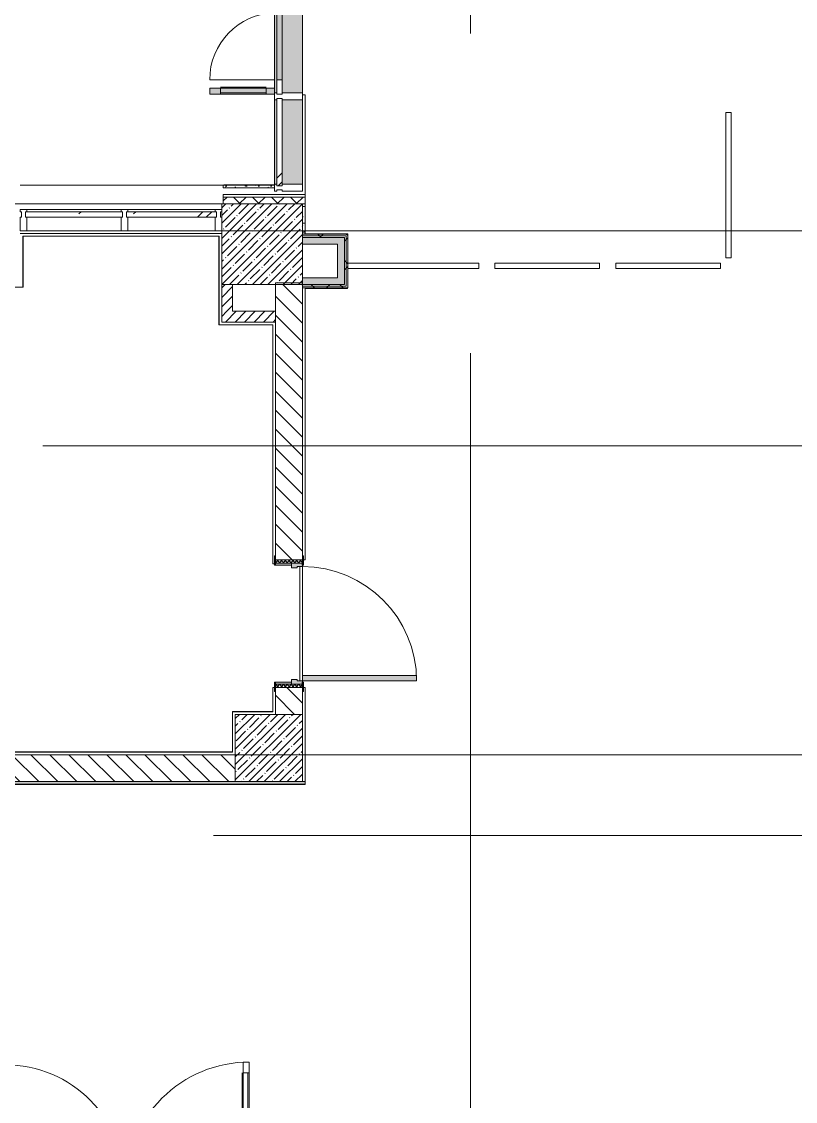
# Model space of a CAD drawing. Header units: millimetres. Extents: x -7229 to 193500, y -8553 to 29000.
# Drawn here: x 140443 to 146202, y 8520 to 16556 of the extents above; entities that cross this region are included whole.
import ezdxf

# ---------------------------------------------------------------- set-up
doc = ezdxf.new("R2010")
doc.units = ezdxf.units.MM
doc.linetypes.add('Осевая', pattern=[15875, 3175, -2381.25, 7937.5, -2381.25])
for name, color, linetype, lineweight, true_color in [('A-DETL-GENF-7', 7, 'Continuous', 9, 0xaaaaaa), ('A-DETL-GENF-8', 7, 'Continuous', 9, 0xe2e2e2), ('A-DOOR-4', 7, 'Continuous', 9, 0xaaaaaa), ('A-DOOR-5', 7, 'Continuous', 9, 0xe2e2e2), ('A-DOOR-FRAM-4', 7, 'Continuous', 9, 0xe2e2e2), ('A-DOOR-FRAM-5', 7, 'Continuous', 9, 0xaaaaaa), ('A-FLOR-3', 7, 'Continuous', 9, 0xaaaaaa), ('A-GLAZ-CWMG-4', 7, 'Continuous', 9, 0x383e42), ('I-WALL-4', 7, 'Continuous', 9, 0xe7e7e7), ('I-WALL-7', 9, 'Continuous', 9, 0x808080)]:
    doc.layers.add(name, color=color, linetype=linetype, lineweight=lineweight, true_color=true_color)
for name, color, linetype, lineweight in [('A-GLAZ-CURT-2', 7, 'Continuous', 9), ('A-GLAZ-CWMG-3', 7, 'Continuous', 9), ('A-WALL-4', 7, 'Continuous', 13), ('I-WALL-5', 7, 'Continuous', 9), ('S-COLS-2', 7, 'Continuous', 9), ('Оси-2', 7, 'Осевая', 9)]:
    doc.layers.add(name, color=color, linetype=linetype, lineweight=lineweight)
pattern_1 = [(135, (135772.9, 0), (-70.7107, -70.7107), [])]
pattern_2 = [(45, (135772.895, 0), (-35.35534, 35.35534), [])]
pattern_3 = [(0, (135772.895, 0), (121.92, 30.48), [10.058, -81.382, 10.058, -81.382, -487.68]), (0, (135772.895, 0), (121.92, 30.48), [-182.88, 10.058, -172.822, 10.058, -81.382, -213.36]), (0, (135772.895, 0), (121.92, 30.48), [-457.2, 10.058, -50.902, 10.058, -142.342]), (120, (135818.615, 15.24), (-87.356454, 90.34582), [10.058, -81.382, 10.058, -81.382, -487.68]), (120, (135818.615, 15.24), (-87.356454, 90.34582), [-182.88, 10.058, -172.822, 10.058, -81.382, -213.36]), (120, (135818.615, 15.24), (-87.356454, 90.34582), [-457.2, 10.058, -50.902, 10.058, -142.342]), (240, (135833.855, 76.2), (-34.563546, -120.82582), [10.058, -81.382, 10.058, -81.382, -487.68]), (240, (135833.855, 76.2), (-34.563546, -120.82582), [-182.88, 10.058, -172.822, 10.058, -81.382, -213.36]), (240, (135833.855, 76.2), (-34.563546, -120.82582), [-457.2, 10.058, -50.902, 10.058, -142.342])]
pattern_4 = [(45, (135772.9, 0), (-106.066, 106.066), []), (135, (135772.9, 0), (-106.066, -106.066), [])]

# ---------------------------------------------------------------- blocks, each defined once
blk = doc.blocks.new('Прямоугольный импост - Импост структурный с накладкой - 190мм-31929454-План зашивки приборов отопления в осях 1-12')
at = {"layer": 'A-GLAZ-CWMG-3'}
for p, q in [((-50, 0), (-50, 17)), ((-50, 17), (0, 17)), ((-40, 0), (-50, 0)), ((-40, -40), (-40, 0)), ((0, 0), (-10, 0)), ((-10, 0), (-10, -40)), ((0, 17), (0, 0)), ((-50, -190), (-50, -40)), ((-50, -40), (-40, -40)), ((-10, -40), (0, -40)), ((0, -40), (0, -190)), ((0, -190), (-50, -190))]:
    blk.add_line(p, q, dxfattribs=at)
blk = doc.blocks.new('Системная панель - Стекло - 40мм-32473990-План зашивки приборов отопления в осях 1-12')
at = {"layer": 'A-GLAZ-CURT-2'}
h = blk.add_hatch(dxfattribs=at)
h.set_pattern_fill('FP_147', color=256, style=0, pattern_type=2)
h.set_pattern_definition([(135, (15560, -6670), (-282.843, -282.843), [200, -600]), (135, (15660, -6870), (-282.843, -282.843), [600, -200]), (135, (15760, -6470), (-282.843, -282.843), [200, -600])])
h.paths.add_polyline_path([(325, 40), (-325, 40), (-325, 0), (325, 0)])
for p, q in [((325, 40), (-325, 40)), ((-325, 40), (-325, 0)), ((-325, 0), (325, 0)), ((325, 0), (325, 40))]:
    blk.add_line(p, q, dxfattribs=at)
blk = doc.blocks.new('Прямоугольный импост - Импост структурный с накладкой - 190мм-32257698-План зашивки приборов отопления в осях 1-12')
at = {"layer": 'A-GLAZ-CWMG-4'}
for points in [[(6570, 16025), (6570, 17725), (6553, 17725), (6553, 16025), (6560, 16025)], [(6610, 16025), (6760, 16025), (6760, 17725), (6610, 17725), (6610, 16123)], [(6570, 16123), (6610, 16123), (6610, 17627), (6570, 17627), (6570, 16953.5)]]:
    blk.add_hatch(color=256, dxfattribs=at).paths.add_polyline_path(points)
at = {"layer": 'A-GLAZ-CWMG-3'}
for p, q in [((6553, 16025), (6553, 17725)), ((6760, 16025), (6760, 17725)), ((6570, 16123), (6570, 17627)), ((6610, 16123), (6610, 17627))]:
    blk.add_line(p, q, dxfattribs=at)
blk = doc.blocks.new('Прямоугольный импост - Импост структурный с накладкой - 190мм-32473988-План зашивки приборов отопления в осях 1-12')
at = {"layer": 'A-GLAZ-CWMG-4'}
for points in [[(6570, 15345), (6570, 15975), (6553, 15975), (6553, 15345)], [(6760, 15345), (6760, 15975), (6610, 15975), (6610, 15345)]]:
    blk.add_hatch(color=256, dxfattribs=at).paths.add_polyline_path(points)
at = {"layer": 'A-GLAZ-CWMG-3'}
for p, q in [((6553, 15345), (6553, 15975)), ((6760, 15345), (6760, 15975))]:
    blk.add_line(p, q, dxfattribs=at)
blk = doc.blocks.new('Прямоугольный импост - Импост структурный с накладкой - 190мм-22862222-План зашивки приборов отопления в осях 1-12')
at = {"layer": 'A-GLAZ-CWMG-3'}
for p, q in [((-25, 0), (-25, 17)), ((-25, 17), (25, 17)), ((25, 0), (15, 0)), ((15, 0), (15, -40)), ((25, 17), (25, 0)), ((-25, -190), (-25, -40)), ((15, -40), (25, -40)), ((25, -40), (25, -190)), ((25, -190), (-25, -190))]:
    blk.add_line(p, q, dxfattribs=at)
blk = doc.blocks.new('Дверь_Витражная_остекление_ - ДВН_ДАО_Главный вход_1800 в свету 4-32257700-План зашивки приборов отопления в осях 1-12')
at = {"layer": 'A-DETL-GENF-8'}
for points in [[(-707, -416.2), (-707, -17), (-752, -17), (-752, -1004), (-707, -1004), (-707, -698.4)], [(860, -17), (815, -17), (815, -500), (860, -500), (860, -256)]]:
    blk.add_hatch(color=256, dxfattribs=at).paths.add_polyline_path(points)
at = {"layer": 'A-DETL-GENF-7'}
for p, q in [((-752, -1004), (-752, -17)), ((-752, -17), (-752, -1004)), ((-752, -80), (-707, -80)), ((-742, -924), (-742, -80)), ((-707, -1004), (-707, -17)), ((-707, -1004), (-707, -17)), ((-698, -924), (-698, -80)), ((806, -420), (806, -80)), ((815, -500), (815, -17)), ((815, -17), (815, -500)), ((860, -80), (815, -80)), ((850, -420), (850, -80)), ((860, -500), (860, -17)), ((860, -500), (860, -17)), ((860, -420), (815, -420)), ((860, -500), (815, -500)), ((815, -500), (860, -500)), ((-752, -924), (-707, -924)), ((-752, -1004), (-707, -1004)), ((-752, -1004), (-707, -1004))]:
    blk.add_line(p, q, dxfattribs=at)
at = {"layer": 'A-DOOR-4'}
for p, q in [((-860, 40), (-752, 40)), ((-860, 0), (-860, 40)), ((-752, 40), (-752, 0)), ((752, 40), (860, 40)), ((752, 0), (752, 40)), ((860, 40), (860, 0)), ((-752, 0), (-860, 0)), ((-752, -1004), (-752, -17)), ((860, 0), (752, 0)), ((752, -500), (752, -17))]:
    blk.add_line(p, q, dxfattribs=at)
for centre, radius, start, end in [((-752, 0), 1004, 270, 359.02708), ((752, 0), 500, 181.95798, 270)]:
    blk.add_arc(centre, radius, start, end, dxfattribs=at)
blk = doc.blocks.new('110_Дверь_СКБ_1Ст_Внутренняя1 - Д-8 950x2100h_охрана-31784688-План зашивки приборов отопления в осях 1-12')
at = {"layer": 'A-DOOR-4'}
h = blk.add_hatch(dxfattribs=at)
h.set_pattern_fill('FP_23', color=256, style=0, pattern_type=2)
h.set_pattern_definition([(135, (1826.41, 164.685), (-14.14214, -14.14214), []), (225, (1826.41, 164.685), (14.14214, -14.14214), [])])
h.paths.add_polyline_path([(487.5, 80), (487.5, 100), (462.5, 100), (462.5, -100), (487.5, -100)])
at = {"layer": 'A-DOOR-5'}
h = blk.add_hatch(color=256, dxfattribs=at)
h.paths.add_polyline_path([(462.5, 100), (437.5, 100), (437.5, 60), (427.5, 60), (427.5, 20), (462.5, 20), (462.5, 80)])
h.paths.add_polyline_path([(-402.5, 60), (-412.5, 60), (-412.5, 100), (-437.5, 100), (-437.5, 20), (-402.5, 20), (-402.5, 44)])
at = {"layer": 'A-DOOR-FRAM-4'}
for points in [[(437.5, 120), (437.5, 950), (397.5, 950), (397.5, 100), (437.5, 100)], [(-422.5, 108), (-492.5, 108), (-492.5, 100), (-422.5, 100.8)], [(517.5, 108), (447.5, 108), (447.5, 100), (517.5, 100)], [(-422.5, 20), (-437.5, 20), (-437.5, -100), (-422.5, -100)], [(462.5, 20), (447.5, 20), (447.5, -100), (462.5, -100)], [(-422.5, -100), (-492.5, -100), (-492.5, -108), (-422.5, -108)], [(517.5, -100), (447.5, -100), (447.5, -108), (517.5, -108)]]:
    blk.add_hatch(color=256, dxfattribs=at).paths.add_polyline_path(points)
at = {"layer": 'A-DOOR-FRAM-5'}
h = blk.add_hatch(dxfattribs=at)
h.set_pattern_fill('FP_24', color=256, style=0, pattern_type=2)
h.set_pattern_definition([(45, (-296.384, 164.685), (-14.1421, 14.1421), []), (135, (-296.384, 164.685), (-14.1421, -14.1421), [])])
h.paths.add_polyline_path([(-437.5, 100), (-462.5, 100), (-462.5, -100), (-437.5, -100), (-437.5, 80)])
at = {"layer": 'A-DOOR-4'}
for p, q in [((437.5, 950), (397.5, 950)), ((397.5, 950), (397.5, 100)), ((437.5, 100), (437.5, 950)), ((397.5, 100), (437.5, 100))]:
    blk.add_line(p, q, dxfattribs=at)
blk.add_arc((437.5, 100), 850, 90, 180, dxfattribs=at)
at = {"layer": 'A-DOOR-FRAM-5'}
for p, q in [((-422.5, 108), (-492.5, 108)), ((-492.5, 108), (-492.5, 100)), ((-492.5, 100), (-422.5, 100)), ((-437.5, 100), (-462.5, 100)), ((-462.5, 100), (-462.5, -100)), ((-412.5, 100), (-437.5, 100)), ((-437.5, 100), (-437.5, 20)), ((-437.5, -100), (-437.5, 100)), ((-422.5, 100), (-437.5, 100)), ((-437.5, 100), (-437.5, 99)), ((-437.5, 99), (-422.5, 99)), ((-422.5, 100), (-422.5, 108)), ((-422.5, 99), (-422.5, 100)), ((-412.5, 60), (-412.5, 100)), ((437.5, 100), (437.5, 60)), ((462.5, 100), (437.5, 100)), ((517.5, 108), (447.5, 108)), ((447.5, 108), (447.5, 100)), ((462.5, 100), (447.5, 100)), ((447.5, 100), (447.5, 99)), ((447.5, 100), (517.5, 100)), ((447.5, 99), (462.5, 99)), ((462.5, 20), (462.5, 100)), ((487.5, 100), (462.5, 100)), ((462.5, 100), (462.5, -100)), ((462.5, 99), (462.5, 100)), ((487.5, -100), (487.5, 100)), ((517.5, 100), (517.5, 108)), ((-437.5, 20), (-402.5, 20)), ((-422.5, 20), (-437.5, 20)), ((-437.5, 20), (-437.5, -100)), ((-422.5, -100), (-422.5, 20)), ((-402.5, 60), (-412.5, 60)), ((-402.5, 20), (-402.5, 60)), ((437.5, 60), (427.5, 60)), ((427.5, 60), (427.5, 20)), ((427.5, 20), (462.5, 20)), ((462.5, 20), (447.5, 20)), ((447.5, 20), (447.5, -100)), ((462.5, -100), (462.5, 20)), ((-422.5, -100), (-492.5, -100)), ((-492.5, -100), (-492.5, -108)), ((-492.5, -108), (-422.5, -108)), ((-462.5, -100), (-437.5, -100)), ((-437.5, -100), (-422.5, -100)), ((-422.5, -108), (-422.5, -100)), ((447.5, -100), (462.5, -100)), ((517.5, -100), (447.5, -100)), ((447.5, -100), (447.5, -108)), ((447.5, -108), (517.5, -108)), ((462.5, -100), (487.5, -100)), ((517.5, -108), (517.5, -100))]:
    blk.add_line(p, q, dxfattribs=at)
blk = doc.blocks.new('BSC_Колонна _Прямоугольная - 500х500-22206884-План зашивки приборов отопления в осях 1-12')
at = {"layer": 'S-COLS-2'}
h = blk.add_hatch(dxfattribs=at)
h.set_pattern_fill('FP_184', color=256, style=0, pattern_type=2)
h.set_pattern_definition([(45, (-6510, -11150), (-57.02463, 57.02463), []), (45, (-6452.975, -11150), (-57.02463, 57.02463), [100.806, -20.161, 3.353, -16.808])])
h.paths.add_polyline_path([(-54.2, -250), (250, -250), (250, 250), (-250, 250), (-250, -250), (-69, -250)])
for p, q in [((250, 250), (-250, 250)), ((-250, 250), (-250, -250)), ((250, -250), (250, 250)), ((-250, -250), (250, -250))]:
    blk.add_line(p, q, dxfattribs=at)
blk = doc.blocks.new('Системная панель - Стекло - 40мм-23997278-План зашивки приборов отопления в осях 1-12')
at = {"layer": 'A-GLAZ-CURT-2'}
h = blk.add_hatch(dxfattribs=at)
h.set_pattern_fill('FP_198', color=256, style=0, pattern_type=2)
h.set_pattern_definition([(45, (-5160, -15040), (-282.843, 282.843), [200, -600]), (45, (-5360, -15140), (-282.843, 282.843), [600, -200]), (45, (-4960, -15240), (-282.843, 282.843), [200, -600])])
h.paths.add_polyline_path([(350, -40), (360, -40), (360, 0), (-360, 0), (-360, -40), (-91.2, -40)])
for p, q in [((360, 0), (-360, 0)), ((-360, 0), (-360, -40)), ((360, -40), (360, 0)), ((-360, -40), (360, -40))]:
    blk.add_line(p, q, dxfattribs=at)
blk = doc.blocks.new('Прямоугольный импост - Импост структурный с накладкой - 160мм-23997279-План зашивки приборов отопления в осях 1-12')
at = {"layer": 'A-GLAZ-CWMG-3'}
for p, q in [((-50, 40), (-50, 140)), ((-50, 140), (0, 140)), ((0, 140), (0, 40)), ((-40, 40), (-50, 40)), ((-50, -17), (-50, 0)), ((-50, 0), (-40, 0)), ((-40, 0), (-40, 40)), ((-10, 40), (-10, 0)), ((0, 40), (-10, 40)), ((-10, 0), (0, 0)), ((0, 0), (0, -17)), ((0, -17), (-50, -17))]:
    blk.add_line(p, q, dxfattribs=at)
blk = doc.blocks.new('Прямоугольный импост - Импост структурный с накладкой - 160мм-23997280-План зашивки приборов отопления в осях 1-12')
at = {"layer": 'A-GLAZ-CWMG-3'}
for p, q in [((0, 140), (-50, 140)), ((-50, 140), (-50, 40)), ((0, 40), (0, 140)), ((-50, 40), (-40, 40)), ((-40, 0), (-50, 0)), ((-50, 0), (-50, -17)), ((-40, 40), (-40, 0)), ((-10, 0), (-10, 40)), ((-10, 40), (0, 40)), ((0, 0), (-10, 0)), ((0, -17), (0, 0)), ((-50, -17), (0, -17))]:
    blk.add_line(p, q, dxfattribs=at)
blk = doc.blocks.new('Прямоугольный импост - Импост структурный с накладкой - 160мм-23752558-План зашивки приборов отопления в осях 1-12')
at = {"layer": 'A-GLAZ-CWMG-3'}
for p, q in [((5410, 15157), (4710, 15157)), ((5410, 15000), (4710, 15000))]:
    blk.add_line(p, q, dxfattribs=at)
blk = doc.blocks.new('Системная панель - Стекло - 40мм-23997281-План зашивки приборов отопления в осях 1-12')
at = {"layer": 'A-GLAZ-CURT-2'}
h = blk.add_hatch(dxfattribs=at)
h.set_pattern_fill('FP_199', color=256, style=0, pattern_type=2)
h.set_pattern_definition([(45, (-5885, -15040), (-282.843, 282.843), [200, -600]), (45, (-6085, -15140), (-282.843, 282.843), [600, -200]), (45, (-5685, -15240), (-282.843, 282.843), [200, -600])])
h.paths.add_polyline_path([(-335, -40), (335, -40), (335, 0), (-335, 0)])
for p, q in [((335, 0), (-335, 0)), ((-335, 0), (-335, -40)), ((335, -40), (335, 0)), ((-335, -40), (335, -40))]:
    blk.add_line(p, q, dxfattribs=at)
blk = doc.blocks.new('Прямоугольный импост - Импост структурный с накладкой - 160мм-23772036-План зашивки приборов отопления в осях 1-12')
at = {"layer": 'A-GLAZ-CWMG-3'}
for p, q in [((6110, 15157), (5460, 15157)), ((6110, 15000), (5460, 15000))]:
    blk.add_line(p, q, dxfattribs=at)
blk = doc.blocks.new('Прямоугольный импост - Импост структурный с накладкой - 160мм-23997282-План зашивки приборов отопления в осях 1-12')
at = {"layer": 'A-GLAZ-CWMG-3'}
for p, q in [((-25, 40), (-25, 140)), ((-25, 140), (25, 140)), ((25, 140), (25, 40)), ((-15, 40), (-25, 40)), ((-25, -17), (-25, 0)), ((-25, 0), (-15, 0)), ((-15, 0), (-15, 40)), ((15, 40), (15, 0)), ((25, 40), (15, 40)), ((15, 0), (25, 0)), ((25, 0), (25, -17)), ((25, -17), (-25, -17))]:
    blk.add_line(p, q, dxfattribs=at)
blk = doc.blocks.new('Дверь_Витражная_остекление_ - ДВН_CОШ в витраже В-6-31924853-План зашивки приборов отопления в осях 1-12')
at = {"layer": 'A-DETL-GENF-8'}
blk.add_hatch(color=256, dxfattribs=at).paths.add_polyline_path([(-865, -10), (-900, -10), (-900, -17), (-910, -17), (-910, -37), (-865, -37), (-865, -17)])
at = {"layer": 'A-DETL-GENF-7'}
for p, q in [((-900, 60), (-855, 60)), ((-855, 60), (-855, -10)), ((900, 60), (855, 60)), ((855, 60), (855, -10)), ((-910, -930), (-910, -17)), ((-910, -17), (-910, -930)), ((-865, -10), (-900, -10)), ((-865, -10), (-900, -10)), ((-855, -10), (-900, -10)), ((-865, -930), (-865, -10)), ((-865, -930), (-865, -10)), ((855, -10), (900, -10)), ((865, -10), (900, -10)), ((865, -910), (865, -10)), ((865, -10), (865, -910)), ((900, -10), (865, -10)), ((910, -910), (910, -17)), ((910, -910), (910, -17)), ((-910, -90), (-865, -90)), ((-900, -850), (-900, -90)), ((-856, -850), (-856, -90)), ((856, -830), (856, -90)), ((910, -90), (865, -90)), ((900, -830), (900, -90)), ((-910, -850), (-865, -850)), ((910, -830), (865, -830)), ((-910, -930), (-865, -930)), ((-910, -930), (-865, -930)), ((910, -910), (865, -910)), ((865, -910), (910, -910))]:
    blk.add_line(p, q, dxfattribs=at)
at = {"layer": 'A-DOOR-4'}
for p, q in [((-910, -930), (-910, -17)), ((910, -910), (910, -17))]:
    blk.add_line(p, q, dxfattribs=at)
for centre, radius, start, end in [((-910, -10), 920, 270, 0), ((910, -10), 900, 180, 270)]:
    blk.add_arc(centre, radius, start, end, dxfattribs=at)

msp = doc.modelspace()

# ---------------------------------------------------------------- hatches: boundary and pattern name
at = {"layer": 'I-WALL-4'}
for points in [[(142759.5, 14900), (142845.4, 14900), (142845.4, 14950), (142532.9, 14950), (142532.9, 14900), (142552.9, 14900)], [(142795.4, 14650), (142845.4, 14650), (142845.4, 14900), (142795.4, 14900), (142795.4, 14833.6)], [(142845.4, 14600), (142845.4, 14650), (142532.9, 14650), (142532.9, 14600), (142552.9, 14600)]]:
    msp.add_hatch(color=256, dxfattribs=at).paths.add_polyline_path(points)
at = {"layer": 'I-WALL-5'}
h = msp.add_hatch(dxfattribs=at)
h.set_pattern_fill('FP_119', color=256, style=0, pattern_type=2)
h.set_pattern_definition([(45, (135772.9, 0), (-70.7107, 70.7107), []), (135, (135772.9, 0), (-70.7107, -70.7107), [])])
h.paths.add_polyline_path([(141942.9, 15200), (142552.9, 15200), (142552.9, 15250), (141942.9, 15250)])
h = msp.add_hatch(dxfattribs=at)
h.set_pattern_fill('FP_204', color=256, style=0, pattern_type=2)
h.set_pattern_definition(pattern_4)
h.paths.add_polyline_path([(142759.5, 14962.5), (142870.4, 14962.5), (142870.4, 14975), (142532.9, 14975), (142532.9, 14962.5), (142552.9, 14962.5)])
h = msp.add_hatch(dxfattribs=at)
h.set_pattern_fill('FP_204', color=256, style=0, pattern_type=2)
h.set_pattern_definition(pattern_4)
h.paths.add_polyline_path([(142857.9, 14950), (142857.9, 14962.5), (142532.9, 14962.5), (142532.9, 14950), (142845.4, 14950)])
h = msp.add_hatch(dxfattribs=at)
h.set_pattern_fill('FP_204', color=256, style=0, pattern_type=2)
h.set_pattern_definition(pattern_4)
h.paths.add_polyline_path([(142845.4, 14600), (142857.9, 14600), (142857.9, 14950), (142845.4, 14950), (142845.4, 14612.5)])
h = msp.add_hatch(dxfattribs=at)
h.set_pattern_fill('FP_204', color=256, style=0, pattern_type=2)
h.set_pattern_definition(pattern_4)
h.paths.add_polyline_path([(142857.9, 14587.5), (142870.4, 14587.5), (142870.4, 14962.5), (142857.9, 14962.5), (142857.9, 14600)])
h = msp.add_hatch(dxfattribs=at)
h.set_pattern_fill('FP_132', color=256, style=0, pattern_type=2)
h.set_pattern_definition(pattern_2)
h.paths.add_polyline_path([(142012.9, 14400), (142012.9, 14600), (141932.9, 14600), (141932.9, 14400)])
h = msp.add_hatch(dxfattribs=at)
h.set_pattern_fill('FP_131', color=256, style=0, pattern_type=2)
h.set_pattern_definition(pattern_1)
h.paths.add_polyline_path([(142512.9, 11400), (142532.9, 11400), (142532.9, 11600), (142332.9, 11600), (142332.9, 11400)])
h.paths.add_polyline_path([(142332.9, 12550), (142532.9, 12550), (142532.9, 14612.5), (142524.3, 14600), (142332.9, 14600), (142332.9, 12580)])
h = msp.add_hatch(dxfattribs=at)
h.set_pattern_fill('FP_204', color=256, style=0, pattern_type=2)
h.set_pattern_definition(pattern_4)
h.paths.add_polyline_path([(142552.9, 14587.5), (142857.9, 14587.5), (142857.9, 14600), (142532.9, 14600), (142532.9, 14587.5)])
h = msp.add_hatch(dxfattribs=at)
h.set_pattern_fill('FP_204', color=256, style=0, pattern_type=2)
h.set_pattern_definition(pattern_4)
h.paths.add_polyline_path([(142870.4, 14575), (142870.4, 14587.5), (142532.9, 14587.5), (142532.9, 14575), (142868.5, 14575)])
h = msp.add_hatch(dxfattribs=at)
h.set_pattern_fill('FP_132', color=256, style=0, pattern_type=2)
h.set_pattern_definition(pattern_2)
h.paths.add_polyline_path([(142312.9, 14320), (142332.9, 14320), (142332.9, 14400), (141932.9, 14400), (141932.9, 14320), (142086.9, 14320)])
h = msp.add_hatch(dxfattribs=at)
h.set_pattern_fill('FP_131', color=256, style=0, pattern_type=2)
h.set_pattern_definition(pattern_1)
h.paths.add_polyline_path([(139852.9, 10900), (142032.9, 10900), (142032.9, 11100), (139832.9, 11100), (139832.9, 10900)])
at = {"layer": 'I-WALL-7'}
h = msp.add_hatch(dxfattribs=at)
h.set_pattern_fill('FP_203', color=256, style=0, pattern_type=2)
h.set_pattern_definition(pattern_3)
h.paths.add_polyline_path([(141942.9, 15320), (142325.9, 15320), (142325.9, 15340), (141942.9, 15340)])
h = msp.add_hatch(dxfattribs=at)
h.set_pattern_fill('FP_203', color=256, style=0, pattern_type=2)
h.set_pattern_definition(pattern_3)
h.paths.add_polyline_path([(142532.9, 14990), (142552.9, 14990), (142552.9, 15200), (142532.9, 15200), (142532.9, 15000)])
h = msp.add_hatch(dxfattribs=at)
h.set_pattern_fill('FP_203', color=256, style=0, pattern_type=2)
h.set_pattern_definition(pattern_3)
h.paths.add_polyline_path([(142032.9, 10880), (142552.9, 10880), (142552.9, 10900), (139312.9, 10900), (139312.9, 10880), (142012.9, 10880)])
at = {"layer": 'S-COLS-2'}
h = msp.add_hatch(dxfattribs=at)
h.set_pattern_fill('FP_114', color=256, style=0, pattern_type=2)
h.set_pattern_definition([(45, (135772.895, 0), (-57.02463, 57.02463), []), (45, (135829.92, 0), (-57.02463, 57.02463), [100.806, -20.161, 3.353, -16.808])])
h.paths.add_polyline_path([(142312.9, 14600), (142524.3, 14600), (142532.9, 14612.5), (142532.9, 15200), (141932.9, 15200), (141932.9, 14600), (142086.9, 14600)])

# ---------------------------------------------------------------- linework, layer by layer
at = {"layer": 'A-FLOR-3'}
for p, q in [((142532.9, 16010), (142552.9, 16010)), ((142552.9, 16010), (142552.9, 15270)), ((140432.9, 15340), (141942.9, 15340)), ((141911.9, 14960), (140452.9, 14960)), ((140452.9, 14960), (140452.9, 14580)), ((141912.9, 14300), (141912.9, 14959)), ((142552.9, 14990), (142552.9, 14976)), ((142552.9, 14976), (142553.9, 14976)), ((140452.9, 14580), (138882.9, 14580)), ((142867.9, 14571), (142552.9, 14571)), ((142867.9, 14575), (142867.9, 14571)), ((142312.9, 14300), (141912.9, 14300)), ((142312.9, 12521), (142312.9, 12550)), ((142552.9, 12550), (142540.9, 12550)), ((142324.9, 12521), (142312.9, 12521)), ((142512.9, 11650), (142512.9, 12500)), ((142532.9, 12500), (142532.9, 11690)), ((142312.9, 11421), (142312.9, 11600)), ((142312.9, 11600), (142324.9, 11600)), ((142540.9, 11600), (142552.9, 11600)), ((142012.9, 11121), (142012.9, 11420)), ((142012.9, 11420), (142311.9, 11420)), ((139852.9, 11120), (142011.9, 11120))]:
    msp.add_line(p, q, dxfattribs=at)
at = {"layer": 'A-WALL-4'}
for p, q in [((142552.9, 15250), (141942.9, 15250)), ((142552.9, 15200), (142532.9, 15200)), ((141912.9, 14960), (141911.9, 14960)), ((141912.9, 14959), (141912.9, 14960)), ((142857.9, 14962.5), (142532.9, 14962.5)), ((142845.4, 14950), (142532.9, 14950)), ((142845.4, 14600), (142845.4, 14950)), ((142857.9, 14587.5), (142857.9, 14962.5)), ((142532.9, 14600), (142845.4, 14600)), ((142532.9, 14587.5), (142857.9, 14587.5)), ((142332.9, 14320), (142332.9, 14400)), ((142311.9, 11420), (142312.9, 11420)), ((142312.9, 11420), (142312.9, 11421)), ((142011.9, 11120), (142012.9, 11120)), ((142012.9, 11120), (142012.9, 11121))]:
    msp.add_line(p, q, dxfattribs=at)
at = {"layer": 'I-WALL-5'}
for p, q in [((145685.5, 14799.2), (145685.5, 15879.2)), ((145725.5, 15879.2), (145685.5, 15879.2)), ((145725.5, 15879.2), (145725.5, 14799.2)), ((141942.9, 15340), (141942.9, 15320)), ((141942.9, 15340), (142327.9, 15340)), ((141942.9, 15320), (142325.9, 15320)), ((142552.9, 15270), (141942.9, 15270)), ((141942.9, 15270), (141942.9, 15200)), ((142327.9, 15341), (141947.9, 15341)), ((141947.9, 15341), (141947.9, 15340)), ((142325.9, 15320), (142325.9, 15340)), ((142327.9, 15340), (142327.9, 15341)), ((142553.9, 15320.5), (142552.9, 15320.5)), ((142552.9, 15320.5), (142552.9, 14976)), ((142553.9, 14976), (142553.9, 15320.5)), ((139832.9, 15200), (141932.9, 15200)), ((141942.9, 15200), (142532.9, 15200)), ((142532.9, 15200), (142532.9, 14990)), ((141932.9, 14980), (140432.9, 14980)), ((140453.9, 14959), (141912.9, 14959)), ((140453.9, 14579), (140453.9, 14959)), ((141911.9, 14960), (141911.9, 14299)), ((142532.9, 14990), (142552.9, 14990)), ((142870.4, 14975), (142532.9, 14975)), ((142532.9, 14975), (142532.9, 14900)), ((142552.9, 14976), (142542.9, 14976)), ((142542.9, 14976), (142542.9, 14975)), ((142871.4, 14976), (142553.9, 14976)), ((142870.4, 14975), (142870.4, 14575)), ((142871.4, 14574), (142871.4, 14976)), ((142532.9, 14900), (142795.4, 14900)), ((142795.4, 14900), (142795.4, 14650)), ((145725.5, 14799.2), (145685.5, 14799.2)), ((142871.4, 14759.2), (143845.5, 14759.2)), ((143845.5, 14719.2), (142871.4, 14719.2)), ((143845.5, 14719.2), (143845.5, 14759.2)), ((143965.5, 14759.2), (144745.5, 14759.2)), ((143965.5, 14719.2), (143965.5, 14759.2)), ((144745.5, 14719.2), (143965.5, 14719.2)), ((144745.5, 14719.2), (144745.5, 14759.2)), ((144865.5, 14759.2), (145645.5, 14759.2)), ((144865.5, 14719.2), (144865.5, 14759.2)), ((145645.5, 14719.2), (144865.5, 14719.2)), ((145645.5, 14719.2), (145645.5, 14759.2)), ((142795.4, 14650), (142532.9, 14650)), ((142532.9, 14650), (142532.9, 12580)), ((138881.9, 14579), (140453.9, 14579)), ((142012.9, 14600), (141932.9, 14600)), ((141932.9, 14600), (141932.9, 14320)), ((142012.9, 14400), (142012.9, 14600)), ((142332.9, 14612.5), (142332.9, 14400)), ((142532.9, 14612.5), (142332.9, 14612.5)), ((142532.9, 14575), (142870.4, 14575)), ((142552.9, 14575), (142552.9, 12550)), ((142553.9, 12550), (142553.9, 14574)), ((142553.9, 14574), (142871.4, 14574)), ((142332.9, 14400), (142012.9, 14400)), ((141932.9, 14320), (142332.9, 14320)), ((142332.9, 14320), (142332.9, 12580)), ((141911.9, 14299), (142311.9, 14299)), ((142311.9, 14299), (142311.9, 12550)), ((142312.9, 12550), (142312.9, 14300)), ((142311.9, 12550), (142312.9, 12550)), ((142552.9, 12550), (142553.9, 12550)), ((142312.9, 11600), (142311.9, 11600)), ((142311.9, 11600), (142311.9, 11420)), ((142553.9, 11600), (142552.9, 11600)), ((142552.9, 10880), (142552.9, 11600)), ((142553.9, 10879), (142553.9, 11600)), ((142332.9, 11570), (142332.9, 11400)), ((142532.9, 11400), (142532.9, 11570)), ((142011.9, 11421), (142011.9, 11120)), ((142312.9, 11421), (142011.9, 11421)), ((142032.9, 11100), (139832.9, 11100)), ((142012.9, 11121), (139853.9, 11121)), ((139311.9, 10879), (142553.9, 10879)), ((139312.9, 10880), (142552.9, 10880)), ((139832.9, 10900), (142032.9, 10900)), ((142552.9, 10900), (142532.9, 10900))]:
    msp.add_line(p, q, dxfattribs=at)
at = {"layer": 'S-COLS-2'}
for p, q in [((142532.9, 15200), (141932.9, 15200)), ((141932.9, 15200), (141932.9, 14600)), ((142532.9, 14600), (142532.9, 15200)), ((141932.9, 14600), (142532.9, 14600))]:
    msp.add_line(p, q, dxfattribs=at)
at = {"layer": 'Оси-2'}
for p, q in [((143782.9, 593.7), (143782.9, 24898.1)), ((135044.1, 15000), (171432.9, 15000)), ((135044.1, 13400), (171432.9, 13400)), ((135044.1, 11100), (171808.9, 11100)), ((136314.1, 10500), (171808.9, 10500))]:
    msp.add_line(p, q, dxfattribs=at)

# ---------------------------------------------------------------- block references
at = {"layer": 'A-DOOR-4'}
for name, p, rotation in [('Дверь_Витражная_остекление_ - ДВН_ДАО_Главный вход_1800 в свету 4-32257700-План зашивки приборов отопления в осях 1-12', (142342.9, 16875), 269.9999999999999), ('110_Дверь_СКБ_1Ст_Внутренняя1 - Д-8 950x2100h_охрана-31784688-План зашивки приборов отопления в осях 1-12', (142432.9, 12087.5), 270), ('Дверь_Витражная_остекление_ - ДВН_CОШ в витраже В-6-31924853-План зашивки приборов отопления в осях 1-12', (141227.9, 7883), 180)]:
    msp.add_blockref(name, p, dxfattribs=dict(at, rotation=rotation))
at = {"layer": 'A-GLAZ-CURT-2', "rotation": 269.9999999999999}
msp.add_blockref('Системная панель - Стекло - 40мм-32473990-План зашивки приборов отопления в осях 1-12', (142342.9, 15660), dxfattribs=at)
at = {"layer": 'A-GLAZ-CURT-2'}
for name, p in [('Системная панель - Стекло - 40мм-23997278-План зашивки приборов отопления в осях 1-12', (140832.9, 15140)), ('Системная панель - Стекло - 40мм-23997281-План зашивки приборов отопления в осях 1-12', (141557.9, 15140))]:
    msp.add_blockref(name, p, dxfattribs=at)
at = {"layer": 'A-GLAZ-CWMG-3'}
for name in ['Прямоугольный импост - Импост структурный с накладкой - 190мм-32257698-План зашивки приборов отопления в осях 1-12', 'Прямоугольный импост - Импост структурный с накладкой - 190мм-32473988-План зашивки приборов отопления в осях 1-12', 'Прямоугольный импост - Импост структурный с накладкой - 160мм-23752558-План зашивки приборов отопления в осях 1-12', 'Прямоугольный импост - Импост структурный с накладкой - 160мм-23772036-План зашивки приборов отопления в осях 1-12']:
    msp.add_blockref(name, (135772.9, 0), dxfattribs=at)
at = {"layer": 'A-GLAZ-CWMG-3', "extrusion": (0, 0, -1)}
for name, p, rotation in [('Прямоугольный импост - Импост структурный с накладкой - 190мм-22862222-План зашивки приборов отопления в осях 1-12', (-142342.9, 16000), 270.0000000000001), ('Прямоугольный импост - Импост структурный с накладкой - 190мм-31929454-План зашивки приборов отопления в осях 1-12', (-142342.9, 15295), 270.0000000000001), ('Прямоугольный импост - Импост структурный с накладкой - 160мм-23997282-План зашивки приборов отопления в осях 1-12', (-141207.9, 15140), 180), ('Прямоугольный импост - Импост структурный с накладкой - 160мм-23997279-План зашивки приборов отопления в осях 1-12', (-141932.9, 15140), 180)]:
    msp.add_blockref(name, p, dxfattribs=dict(at, rotation=rotation))
at = {"layer": 'A-GLAZ-CWMG-3', "rotation": 180}
msp.add_blockref('Прямоугольный импост - Импост структурный с накладкой - 160мм-23997280-План зашивки приборов отопления в осях 1-12', (140432.9, 15140), dxfattribs=at)
at = {"layer": 'S-COLS-2'}
msp.add_blockref('BSC_Колонна _Прямоугольная - 500х500-22206884-План зашивки приборов отопления в осях 1-12', (142282.9, 11150), dxfattribs=at)

doc.saveas('drawing.dxf')
